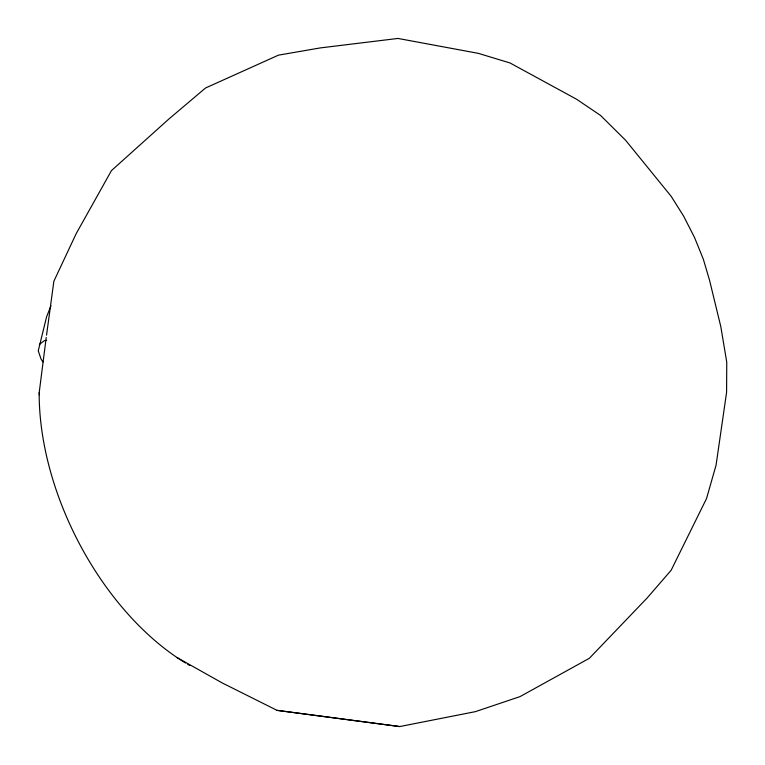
<?xml version="1.0" encoding="UTF-8"?>
<svg xmlns="http://www.w3.org/2000/svg" width="765" height="765" viewBox="0 0 765 765"><rect width="100%" height="100%" fill="white"/><g stroke="black" fill="none" stroke-linecap="round" stroke-linejoin="round"><path stroke-width="1.15" d="M39.474 395.113A342.787 177.05 -6.5 0 1 39.168 392.808L46.225 337.508M46.541 335.166L53.875 281.224L76.146 233.727L111.461 170.595L168.816 119.072L205.527 88.004L278.479 55.147L320.459 47.889L397.943 38.441L478.297 53.34L509.978 62.95L576.609 99.249L600.525 115.419L625.483 140.119L671.173 196.318L683.575 216.046L694.515 237.456L703.351 259.278L709.538 280.22L720.783 326.492L726.75 362.17L726.587 392.311L716.069 465.149L706.554 498.493L671.154 570.241L647.152 597.981L589.375 658.283L519.98 696.628L475.4 711.641L399.732 726.559L277.045 710.36L222.204 682.925L177.136 657.604M50.987 305.799L46.627 316.681L38.25 350.819L41.061 359.101L42.974 361.96M39.369 344.46L44.466 340.607L46.646 340.349M277.045 710.36L399.732 726.559M189.816 665.54A225.101 135.29 63.4 0 1 187.693 664.297M185.57 663.026A225.101 135.29 63.4 0 1 39.168 392.808"/></g></svg>
